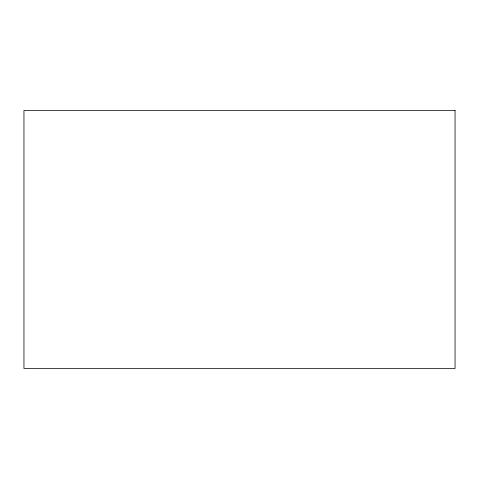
<?xml version="1.0" encoding="UTF-8"?>
<svg xmlns="http://www.w3.org/2000/svg" width="479" height="479" viewBox="0 0 479 479"><rect width="100%" height="100%" fill="white"/><g stroke="black" fill="none" stroke-linecap="round" stroke-linejoin="round"><path stroke-width="0.72" d="M455.05 110.469L23.95 110.469L23.95 368.531L455.05 368.531L455.05 110.469"/></g></svg>
